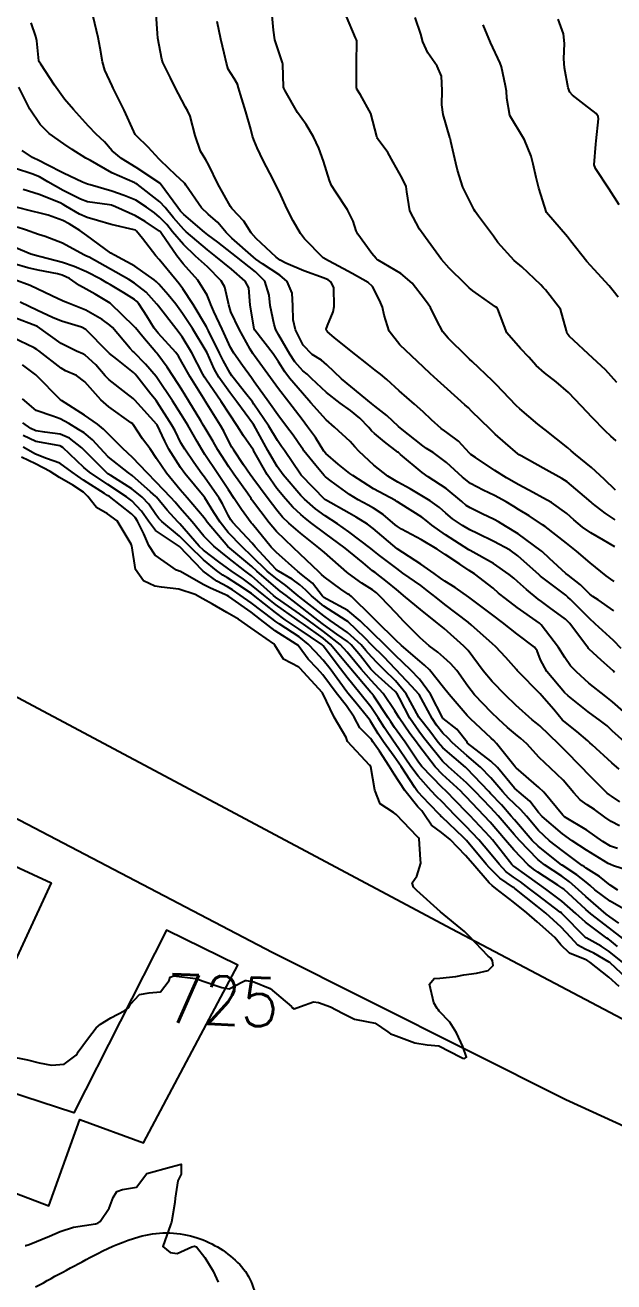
# Model space of a CAD drawing. Header units: metres. Extents: x 318500 to 325275, y 7408834 to 7428799.
# Drawn here: x 321725.6 to 321774.3, y 7415865.8 to 7415969.8 of the extents above; entities that cross this region are included whole.
import ezdxf
from ezdxf.enums import TextEntityAlignment as Align

# ---------------------------------------------------------------- set-up
doc = ezdxf.new("R2010")
doc.units = ezdxf.units.M
doc.header["$MEASUREMENT"] = 0
for name, color, linetype in [('Cotas', 45, 'Continuous'), ('Curvas de Nivel 1m', 11, 'Continuous'), ('Curvas de Nivel 5m', 15, 'Continuous'), ('Edificações', 30, 'Continuous'), ('Vias Primárias', 230, 'Continuous')]:
    doc.layers.add(name, color=color, linetype=linetype)
doc.styles.add('Style-STANDARD', font='STANDARD.shx')

msp = doc.modelspace()

# ---------------------------------------------------------------- linework, layer by layer
at = {"layer": 'Curvas de Nivel 1m', "flags": 128}
for points, elevation in [([(321774.35, 7415921.33), (321773.05, 7415922.24), (321772.62, 7415922.5), (321772.36, 7415922.72), (321771.59, 7415923.48), (321770.57, 7415924.28), (321770.38, 7415924.43), (321769.02, 7415925.67), (321768.41, 7415926.24), (321768.34, 7415926.3), (321766.43, 7415927.69), (321765.39, 7415928.35), (321764.79, 7415928.7), (321764.45, 7415928.89), (321763.46, 7415929.36), (321762.45, 7415929.86), (321762.14, 7415930.06), (321761.76, 7415930.39), (321760.48, 7415931.46), (321758.98, 7415932.43), (321758.49, 7415932.77), (321756.69, 7415934.28), (321756.52, 7415934.43), (321756.48, 7415934.46), (321755.36, 7415935.31), (321754.54, 7415936), (321754.29, 7415936.24), (321754.07, 7415936.5), (321753.32, 7415937.28), (321752.56, 7415937.91), (321751.71, 7415938.53), (321750.58, 7415939.4), (321749.34, 7415940.56), (321748.96, 7415940.92), (321748.61, 7415941.21), (321747.96, 7415941.93), (321747.54, 7415942.59), (321746.64, 7415944.14), (321746.38, 7415944.6), (321746.23, 7415945.03), (321745.91, 7415946.61), (321745.83, 7415947.47), (321745.46, 7415948.61), (321744.71, 7415949.39), (321743.12, 7415950.64), (321742.73, 7415950.95), (321741.57, 7415951.84), (321740.76, 7415952.46), (321740.48, 7415952.68), (321738.77, 7415954.14), (321738.5, 7415954.43), (321738.28, 7415954.71), (321736.81, 7415956.71), (321736.79, 7415956.73), (321734.83, 7415958.03), (321733.61, 7415958.77), (321732.85, 7415959.42), (321732.21, 7415960.15), (321731.53, 7415960.8), (321730.87, 7415961.46), (321729.64, 7415962.83), (321728.9, 7415963.7), (321728.07, 7415964.85), (321726.94, 7415966.6), (321726.83, 7415966.75), (321726.78, 7415966.86), (321726.61, 7415968.51), (321726.53, 7415968.87), (321726.13, 7415970.02)], 743), ([(321774.38, 7415923.75), (321774.1, 7415923.95), (321773.7, 7415924.23), (321772.4, 7415925.31), (321771.25, 7415926.27), (321770.42, 7415926.93), (321768.65, 7415928.3), (321768.44, 7415928.45), (321767.33, 7415929.2), (321766.45, 7415929.72), (321766.08, 7415929.96), (321765.44, 7415930.35), (321764.47, 7415930.88), (321763.53, 7415931.32), (321762.48, 7415931.86), (321761.83, 7415932.39), (321760.51, 7415933.61), (321759.39, 7415934.43), (321758.85, 7415934.77), (321758.53, 7415934.99), (321756.69, 7415936.46), (321756.54, 7415936.59), (321755.57, 7415937.49), (321754.57, 7415938.27), (321754.44, 7415938.37), (321754.3, 7415938.49), (321752.59, 7415939.89), (321751.8, 7415940.53), (321750.61, 7415941.68), (321750.15, 7415942.08), (321749.4, 7415942.56), (321748.63, 7415943.31), (321748.02, 7415944.58), (321747.82, 7415945.42), (321747.8, 7415946.58), (321747.73, 7415947.62), (321747.32, 7415948.59), (321746.71, 7415949.11), (321745.29, 7415950.05), (321744.73, 7415950.45), (321744.52, 7415950.62), (321742.75, 7415952.17), (321742.27, 7415952.66), (321741.57, 7415953.47), (321740.77, 7415954.18), (321740.22, 7415954.69), (321738.94, 7415956.57), (321738.86, 7415956.7), (321738.81, 7415956.76), (321738.12, 7415957.41), (321736.84, 7415958.61), (321736.72, 7415958.73), (321735.83, 7415959.72), (321734.86, 7415960.64), (321734.75, 7415960.76), (321734.62, 7415961.01), (321733.83, 7415962.77), (321732.92, 7415964.61), (321732.83, 7415964.78), (321732.24, 7415966.1), (321732.04, 7415966.79), (321731.85, 7415967.9), (321731.68, 7415968.8), (321731.28, 7415970.52)], 744), ([(321774.45, 7415928.86), (321773.62, 7415929.4), (321772.55, 7415930.25), (321772.46, 7415930.33), (321771.93, 7415930.8), (321770.49, 7415932), (321770.05, 7415932.28), (321768.5, 7415933.13), (321766.69, 7415934.15), (321766.52, 7415934.25), (321766.41, 7415934.33), (321765.38, 7415935.2), (321764.54, 7415935.95), (321764.1, 7415936.36), (321762.56, 7415937.86), (321762.31, 7415938.12), (321762.03, 7415938.39), (321760.59, 7415939.69), (321759.76, 7415940.42), (321759.15, 7415940.98), (321758.61, 7415941.51), (321757.6, 7415942.45), (321756.63, 7415943.34), (321755.76, 7415944.47), (321755.34, 7415945.81), (321755.2, 7415946.48), (321755.05, 7415946.85), (321754.69, 7415947.59), (321754.38, 7415948.17), (321754.03, 7415948.5), (321752.71, 7415949.26), (321751.2, 7415950.06), (321750.73, 7415950.3), (321750.31, 7415950.55), (321748.75, 7415952.13), (321748.42, 7415952.58), (321747.81, 7415953.62), (321747.32, 7415954.59), (321746.8, 7415955.74), (321746.37, 7415956.6), (321745.88, 7415957.55), (321745.34, 7415958.61), (321744.85, 7415959.66), (321744.56, 7415960.32), (321744.45, 7415960.63), (321744.3, 7415961.2), (321743.9, 7415962.63), (321743.47, 7415964.08), (321743.3, 7415964.64), (321743.2, 7415964.92), (321742.93, 7415965.39), (321742.44, 7415966.16), (321742.29, 7415966.66), (321742.12, 7415967.5), (321741.83, 7415968.67), (321741.54, 7415970.12)], 746), ([(321774.48, 7415931.33), (321773.55, 7415932.23), (321772.5, 7415933.19), (321771.18, 7415934.27), (321770.82, 7415934.57), (321770.53, 7415934.82), (321768.66, 7415936.3), (321768.54, 7415936.39), (321768.07, 7415936.79), (321766.57, 7415938.06), (321766.27, 7415938.33), (321764.6, 7415940.07), (321764.31, 7415940.36), (321762.62, 7415941.98), (321762.41, 7415942.17), (321762.19, 7415942.39), (321760.64, 7415943.89), (321760.2, 7415944.42), (321759.68, 7415945.41), (321759.19, 7415946.43), (321758.98, 7415946.73), (321758.69, 7415947.12), (321757.65, 7415948.45), (321756.71, 7415949.25), (321754.85, 7415950.37), (321754.73, 7415950.44), (321754.67, 7415950.49), (321754.31, 7415950.92), (321753.16, 7415952.51), (321753.03, 7415952.78), (321752.77, 7415953.58), (321752.3, 7415954.52), (321751.34, 7415955.99), (321750.99, 7415956.54), (321750.82, 7415956.95), (321750.32, 7415958.55), (321749.93, 7415959.63), (321749.51, 7415960.56), (321748.88, 7415961.58), (321748.18, 7415962.58), (321747.14, 7415964.38), (321747.03, 7415964.6), (321747.02, 7415964.69), (321746.96, 7415966.6), (321746.94, 7415966.7), (321746.29, 7415968.61), (321746.18, 7415969.41), (321746.07, 7415970.61)], 747), ([(321774.53, 7415935.41), (321774.09, 7415935.78), (321773.62, 7415936.23), (321772.56, 7415937.33), (321771.68, 7415938.26), (321770.59, 7415939.4), (321769.58, 7415940.29), (321768.61, 7415941.03), (321767.93, 7415941.63), (321767.32, 7415942.32), (321766.63, 7415943.04), (321765.48, 7415944.35), (321764.75, 7415946.29), (321764.73, 7415946.36), (321764.71, 7415946.39), (321764.68, 7415946.41), (321764.55, 7415946.49), (321762.69, 7415947.83), (321762.38, 7415948.07), (321762.04, 7415948.39), (321760.72, 7415949.71), (321760.08, 7415950.42), (321758.76, 7415952.25), (321758.62, 7415952.44), (321758.28, 7415952.93), (321757.48, 7415954.45), (321757.23, 7415956.03), (321757.16, 7415956.46), (321756.82, 7415957.16), (321756.08, 7415958.47), (321755.65, 7415959.28), (321754.86, 7415960.34), (321754.8, 7415960.43), (321754.77, 7415960.49), (321754.74, 7415960.61), (321754.24, 7415962.5), (321753.39, 7415964.04), (321753.08, 7415964.52), (321753.05, 7415964.65), (321753.06, 7415966.52), (321753.06, 7415966.64), (321753.07, 7415968.52), (321753.05, 7415968.59), (321752.97, 7415968.76), (321752.24, 7415970.53)], 748), ([(321774.6, 7415940.22), (321773.66, 7415941.28), (321772.62, 7415942.25), (321770.65, 7415944.07), (321770.49, 7415944.28), (321770.43, 7415944.51), (321769.93, 7415946.29), (321768.7, 7415947.91), (321768.5, 7415948.1), (321768.3, 7415948.31), (321766.72, 7415949.82), (321766.09, 7415950.34), (321764.75, 7415951.81), (321764.38, 7415952.36), (321763.16, 7415954), (321762.87, 7415954.38), (321762.78, 7415954.52), (321761.86, 7415956.39), (321761.42, 7415957.81), (321761.26, 7415958.4), (321761.18, 7415958.74), (321760.86, 7415960.19), (321760.82, 7415960.37), (321760.8, 7415960.41), (321760.77, 7415960.51), (321760.22, 7415962.42), (321760.11, 7415963.21), (321760.13, 7415964.42), (321760.09, 7415965.58), (321759.73, 7415966.43), (321758.96, 7415967.53), (321758.55, 7415968.44), (321758.37, 7415969.06), (321757.9, 7415970.45)], 749), ([(321774.79, 7415954.93), (321773.95, 7415956.23), (321772.84, 7415957.94), (321772.73, 7415958.25), (321772.86, 7415959.96), (321772.89, 7415960.25), (321773.07, 7415962.06), (321773.05, 7415962.25), (321772.89, 7415962.5), (321771.91, 7415963.26), (321770.92, 7415964.01), (321770.71, 7415964.28), (321770.58, 7415964.63), (321770.26, 7415966.29), (321770.2, 7415967.04), (321770.27, 7415968.29), (321770.17, 7415969.1), (321769.74, 7415970.3)], 751), ([(321774.95, 7415918.21), (321774.31, 7415918.88), (321772.81, 7415920.24), (321772.34, 7415920.68), (321770.75, 7415922.27), (321770.55, 7415922.47), (321770.36, 7415922.63), (321769.04, 7415923.63), (321768.38, 7415924.12), (321768.28, 7415924.2), (321768.17, 7415924.3), (321766.4, 7415925.89), (321765.78, 7415926.34), (321764.42, 7415927.08), (321763.07, 7415927.73), (321762.43, 7415928.04), (321761.82, 7415928.39), (321760.99, 7415928.95), (321760.45, 7415929.4), (321759.91, 7415929.87), (321759.15, 7415930.43), (321758.47, 7415930.86), (321757.5, 7415931.42), (321756.48, 7415931.98), (321755.66, 7415932.47), (321754.5, 7415933.39), (321753.28, 7415934.51), (321752.91, 7415934.9), (321752.53, 7415935.34), (321751.23, 7415936.53), (321750.55, 7415937.15), (321749.28, 7415938.56), (321748.58, 7415939.36), (321747.52, 7415940.59), (321747.13, 7415941.12), (321746.61, 7415941.95), (321746.17, 7415942.6), (321744.65, 7415944.56), (321744.61, 7415944.62), (321744.59, 7415944.68), (321744.27, 7415946.63), (321744.14, 7415948.07), (321743.85, 7415948.63), (321742.71, 7415949.62), (321741.41, 7415950.67), (321740.74, 7415951.22), (321738.97, 7415952.7), (321738.76, 7415952.9), (321737.92, 7415953.86), (321737.22, 7415954.72), (321736.79, 7415955.18), (321734.91, 7415956.66), (321734.81, 7415956.72), (321734.72, 7415956.76), (321732.82, 7415957.58), (321731.04, 7415958.6), (321730.84, 7415958.72), (321730.66, 7415958.81), (321729.53, 7415959.51), (321728.85, 7415959.98), (321727.63, 7415960.85), (321726.87, 7415961.58), (321726.03, 7415962.87), (321725.13, 7415964.68)], 742), ([(321774.41, 7415916.22), (321774.28, 7415916.35), (321773.29, 7415917.23), (321772.3, 7415918.16), (321772.26, 7415918.21), (321772.22, 7415918.25), (321772.01, 7415918.55), (321770.7, 7415920.27), (321770.34, 7415920.64), (321769.03, 7415921.61), (321768.36, 7415922.1), (321768.08, 7415922.3), (321767.13, 7415923.08), (321766.37, 7415923.75), (321766.06, 7415924.02), (321765.68, 7415924.34), (321764.39, 7415925.25), (321762.47, 7415926.31), (321762.41, 7415926.35), (321762.36, 7415926.38), (321760.43, 7415927.62), (321759.3, 7415928.43), (321758.82, 7415928.81), (321758.45, 7415929.08), (321756.75, 7415930.16), (321756.46, 7415930.35), (321756.39, 7415930.39), (321756.27, 7415930.46), (321754.47, 7415931.44), (321752.76, 7415932.52), (321752.49, 7415932.71), (321751.55, 7415933.48), (321750.52, 7415934.36), (321750.36, 7415934.54), (321749.65, 7415935.67), (321749.01, 7415936.56), (321748.55, 7415937.16), (321747.45, 7415938.59), (321746.59, 7415939.72), (321745.93, 7415940.61), (321744.62, 7415942.43), (321744.54, 7415942.54), (321744.48, 7415942.62), (321744.26, 7415942.99), (321743.34, 7415944.64), (321742.67, 7415946.08), (321742.49, 7415946.65), (321742.16, 7415948.12), (321741.87, 7415948.66), (321740.72, 7415949.8), (321739.73, 7415950.69), (321738.74, 7415951.65), (321737.84, 7415952.71), (321737.35, 7415953.31), (321736.77, 7415953.92), (321736.33, 7415954.29), (321735.69, 7415954.75), (321734.79, 7415955.32), (321733.84, 7415955.72), (321732.8, 7415956.07), (321731.01, 7415956.61), (321730.81, 7415956.66), (321730.39, 7415956.82), (321728.82, 7415957.56), (321727.4, 7415958.29), (321726.84, 7415958.58), (321726.26, 7415958.87), (321725.39, 7415959.43)], 741), ([(321775.53, 7415910.21), (321774.21, 7415911.39), (321773.79, 7415911.8), (321773.24, 7415912.23), (321772.23, 7415912.97), (321770.56, 7415914.28), (321770.25, 7415914.57), (321768.8, 7415916.29), (321768.29, 7415917.28), (321768.01, 7415918.02), (321767.78, 7415918.31), (321766.32, 7415919.42), (321765.12, 7415920.35), (321764.34, 7415920.96), (321762.45, 7415922.38), (321762.36, 7415922.45), (321761.22, 7415923.25), (321760.37, 7415923.78), (321760, 7415924.04), (321759.49, 7415924.42), (321758.39, 7415925.2), (321756.41, 7415926.46), (321754.43, 7415928.14), (321753.96, 7415928.5), (321753.02, 7415929.09), (321752.45, 7415929.42), (321750.49, 7415930.51), (321750.46, 7415930.53), (321748.49, 7415932.55), (321748.48, 7415932.57), (321748.43, 7415932.63), (321747.09, 7415934.59), (321746.85, 7415934.92), (321746.53, 7415935.42), (321745.79, 7415936.61), (321744.57, 7415938.44), (321744.44, 7415938.62), (321743.87, 7415939.34), (321742.86, 7415940.65), (321742.75, 7415940.79), (321742.6, 7415941.01), (321742.02, 7415942.06), (321741.72, 7415942.66), (321740.82, 7415944.51), (321740.73, 7415944.68), (321740.65, 7415944.83), (321739.53, 7415946.69), (321738.69, 7415947.99), (321738.39, 7415948.4), (321738.14, 7415948.71), (321736.73, 7415950.41), (321736.45, 7415950.73), (321735.36, 7415952.14), (321734.86, 7415952.76), (321734.81, 7415952.81), (321734.76, 7415952.83), (321734.65, 7415952.87), (321732.77, 7415953.31), (321731.62, 7415953.65), (321730.77, 7415953.9), (321730.14, 7415954.18), (321729.02, 7415954.84), (321728.78, 7415954.97), (321728.53, 7415955.1), (321726.79, 7415955.8), (321725.47, 7415956.21)], 739), ([(321774.78, 7415908.21), (321774.18, 7415908.75), (321772.54, 7415910.24), (321772.37, 7415910.41), (321772.2, 7415910.56), (321771.29, 7415911.34), (321770.22, 7415912.18), (321770.11, 7415912.28), (321769.37, 7415913.15), (321768.39, 7415914.3), (321768.25, 7415914.45), (321766.39, 7415916.33), (321766.34, 7415916.39), (321766.28, 7415916.48), (321765.41, 7415917.46), (321764.55, 7415918.36), (321764.3, 7415918.59), (321762.53, 7415920.18), (321762.33, 7415920.36), (321762.3, 7415920.38), (321760.35, 7415921.85), (321759.64, 7415922.42), (321758.93, 7415922.99), (321758.37, 7415923.41), (321756.9, 7415924.45), (321756.39, 7415924.83), (321754.96, 7415925.92), (321754.41, 7415926.36), (321754.23, 7415926.49), (321752.43, 7415927.87), (321751.47, 7415928.53), (321750.45, 7415929.19), (321749.67, 7415929.77), (321748.76, 7415930.57), (321748.46, 7415930.87), (321746.98, 7415932.59), (321746.5, 7415933.27), (321745.73, 7415934.61), (321744.74, 7415936.42), (321744.62, 7415936.62), (321744.54, 7415936.74), (321743.15, 7415938.64), (321742.58, 7415939.4), (321741.67, 7415940.66), (321741.29, 7415941.35), (321740.7, 7415942.68), (321740.62, 7415942.83), (321739.49, 7415944.69), (321738.67, 7415945.94), (321738.11, 7415946.71), (321737.47, 7415947.5), (321736.7, 7415948.38), (321736.52, 7415948.56), (321736.31, 7415948.74), (321734.72, 7415949.85), (321733.03, 7415950.78), (321732.73, 7415950.95), (321732.21, 7415951.32), (321730.75, 7415952.41), (321730.17, 7415952.82), (321729.29, 7415953.36), (321728.77, 7415953.63), (321727.54, 7415954.09), (321726.77, 7415954.29), (321726.31, 7415954.4), (321724.78, 7415954.78)], 738), ([(321774.83, 7415905.51), (321774.14, 7415905.97), (321773.99, 7415906.08), (321773.8, 7415906.23), (321772.16, 7415907.86), (321771.78, 7415908.26), (321770.19, 7415909.89), (321769.8, 7415910.28), (321768.22, 7415911.8), (321767.94, 7415912.03), (321767.58, 7415912.31), (321766.24, 7415913.52), (321765.37, 7415914.34), (321764.27, 7415915.47), (321763.53, 7415916.37), (321762.3, 7415918.03), (321762.13, 7415918.21), (321761.94, 7415918.39), (321760.32, 7415919.85), (321759.63, 7415920.42), (321758.34, 7415921.44), (321757.11, 7415922.45), (321756.37, 7415923.08), (321755.61, 7415923.71), (321754.59, 7415924.49), (321754.38, 7415924.65), (321753.6, 7415925.3), (321752.41, 7415926.28), (321752.11, 7415926.52), (321750.43, 7415927.76), (321749.37, 7415928.56), (321748.84, 7415928.96), (321748.45, 7415929.29), (321747.79, 7415929.92), (321747.19, 7415930.59), (321746.47, 7415931.45), (321745.66, 7415932.61), (321744.54, 7415934.6), (321744.53, 7415934.62), (321744.52, 7415934.64), (321743.71, 7415935.81), (321743.17, 7415936.64), (321742.55, 7415937.61), (321741.85, 7415938.66), (321740.6, 7415940.5), (321740.49, 7415940.68), (321740.35, 7415940.93), (321739.44, 7415942.69), (321738.64, 7415944), (321738.11, 7415944.71), (321736.68, 7415946.54), (321736.53, 7415946.73), (321735.65, 7415947.7), (321734.7, 7415948.46), (321734.21, 7415948.76), (321732.71, 7415949.62), (321730.94, 7415950.6), (321730.73, 7415950.7), (321730.5, 7415950.81), (321728.74, 7415951.78), (321727.29, 7415952.31), (321726.75, 7415952.49), (321725.68, 7415952.88), (321724.98, 7415953.1)], 737), ([(321774.8, 7415903.52), (321774.12, 7415903.89), (321773.61, 7415904.23), (321772.75, 7415904.87), (321772.13, 7415905.27), (321771.56, 7415905.69), (321771.03, 7415906.27), (321770.16, 7415907.31), (321769.1, 7415908.29), (321768.18, 7415909.18), (321767.15, 7415910.32), (321766.64, 7415910.76), (321766.21, 7415911.11), (321765.55, 7415911.67), (321764.81, 7415912.35), (321764.23, 7415912.9), (321762.82, 7415914.37), (321762.26, 7415915.1), (321761.36, 7415916.39), (321760.84, 7415916.96), (321760.29, 7415917.47), (321759.78, 7415917.9), (321759.07, 7415918.43), (321758.31, 7415919.08), (321756.98, 7415920.45), (321756.34, 7415921.13), (321755.05, 7415922.48), (321754.7, 7415922.82), (321754.37, 7415923.06), (321753.5, 7415923.63), (321752.38, 7415924.43), (321752.26, 7415924.52), (321750.4, 7415926.15), (321749.93, 7415926.55), (321748.43, 7415927.77), (321747.46, 7415928.58), (321746.94, 7415929.09), (321746.45, 7415929.66), (321745.74, 7415930.61), (321744.49, 7415932.31), (321744.26, 7415932.62), (321743.71, 7415933.42), (321742.9, 7415934.64), (321742.75, 7415934.88), (321742.53, 7415935.29), (321742.07, 7415936.19), (321741.8, 7415936.66), (321740.57, 7415938.66), (321740.56, 7415938.68), (321740.54, 7415938.72), (321739.29, 7415940.69), (321738.61, 7415941.92), (321738.33, 7415942.41), (321738.1, 7415942.71), (321736.64, 7415944.32), (321736.32, 7415944.73), (321735.7, 7415945.71), (321735.05, 7415946.75), (321734.88, 7415946.95), (321734.68, 7415947.11), (321733.81, 7415947.65), (321732.7, 7415948.31), (321732.4, 7415948.49), (321731.9, 7415948.79), (321730.71, 7415949.4), (321729.71, 7415949.83), (321728.72, 7415950.18), (321726.94, 7415950.64), (321726.73, 7415950.69), (321726.11, 7415950.87), (321724.74, 7415951.44)], 736), ([(321776.05, 7415899.65), (321774.33, 7415900.22), (321774.06, 7415900.32), (321773.88, 7415900.4), (321772.08, 7415901.51), (321770.9, 7415902.27), (321770.1, 7415902.85), (321768.41, 7415904.3), (321768.12, 7415904.64), (321767.39, 7415905.57), (321766.5, 7415906.32), (321766.14, 7415906.64), (321764.71, 7415908.35), (321764.18, 7415908.89), (321762.25, 7415910.38), (321762.2, 7415910.44), (321761.35, 7415911.53), (321760.22, 7415912.4), (321760.2, 7415912.43), (321759.19, 7415914.43), (321758.27, 7415915.66), (321757.51, 7415916.45), (321756.29, 7415917.62), (321755.87, 7415918.04), (321755.43, 7415918.47), (321754.32, 7415919.57), (321753.37, 7415920.5), (321752.34, 7415921.35), (321750.61, 7415922.28), (321750.36, 7415922.42), (321750.24, 7415922.54), (321749.42, 7415923.61), (321748.38, 7415924.44), (321748.3, 7415924.49), (321748.19, 7415924.57), (321746.4, 7415926.17), (321746, 7415926.6), (321744.44, 7415928.5), (321744.34, 7415928.62), (321743.54, 7415929.72), (321742.94, 7415930.64), (321742.47, 7415931.35), (321741.59, 7415932.66), (321740.51, 7415934.28), (321740.25, 7415934.68), (321739.87, 7415935.35), (321739.09, 7415936.69), (321738.55, 7415937.58), (321737.83, 7415938.71), (321736.6, 7415940.56), (321736.47, 7415940.73), (321735.61, 7415941.74), (321734.62, 7415942.73), (321734.59, 7415942.76), (321734.33, 7415943.05), (321732.86, 7415944.78), (321732.65, 7415944.97), (321732.01, 7415945.44), (321730.67, 7415946.23), (321729.15, 7415946.83), (321728.8, 7415946.96), (321728.68, 7415947.02), (321728.36, 7415947.16), (321726.69, 7415947.96), (321726.07, 7415948.25), (321724.7, 7415948.77)], 734), ([(321774.68, 7415898.21), (321774.04, 7415898.61), (321773.16, 7415899.34), (321772.06, 7415900.03), (321771.92, 7415900.12), (321771.73, 7415900.25), (321770.08, 7415901.47), (321769.02, 7415902.29), (321768.1, 7415903.14), (321767.11, 7415904.32), (321766.66, 7415904.85), (321766.13, 7415905.35), (321765.63, 7415905.83), (321765.17, 7415906.34), (321764.16, 7415907.49), (321763.3, 7415908.37), (321762.18, 7415909.34), (321761, 7415910.4), (321760.6, 7415910.8), (321760.21, 7415911.2), (321759.67, 7415911.87), (321759.31, 7415912.42), (321758.25, 7415914.4), (321758.22, 7415914.44), (321757.64, 7415915.07), (321756.32, 7415916.46), (321756.28, 7415916.51), (321755.32, 7415917.51), (321754.33, 7415918.49), (321754.3, 7415918.52), (321753.76, 7415919.05), (321752.33, 7415920.43), (321752.21, 7415920.52), (321750.35, 7415921.71), (321749.33, 7415922.56), (321748.85, 7415923.05), (321748.37, 7415923.48), (321747.73, 7415923.94), (321746.61, 7415924.6), (321746.38, 7415924.77), (321744.68, 7415926.62), (321744.41, 7415926.92), (321742.82, 7415928.64), (321742.66, 7415928.86), (321742.45, 7415929.24), (321741.98, 7415930.18), (321741.7, 7415930.66), (321740.49, 7415932.38), (321740.26, 7415932.68), (321739.59, 7415933.6), (321738.84, 7415934.7), (321738.53, 7415935.24), (321738.05, 7415936.22), (321737.78, 7415936.71), (321736.57, 7415938.59), (321736.47, 7415938.73), (321736.05, 7415939.26), (321734.89, 7415940.76), (321734.75, 7415940.91), (321734.6, 7415941.05), (321733.24, 7415942.15), (321732.62, 7415942.64), (321732.54, 7415942.71), (321732.48, 7415942.78), (321730.65, 7415944.61), (321730.3, 7415944.82), (321728.66, 7415945.31), (321727.91, 7415945.6), (321726.67, 7415946.18), (321725.22, 7415946.88)], 733), ([(321775.93, 7415896.2), (321774.03, 7415897.28), (321772.78, 7415898.24), (321772.38, 7415898.58), (321772.05, 7415898.86), (321771.27, 7415899.48), (321770.06, 7415900.26), (321770.03, 7415900.28), (321768.08, 7415901.84), (321767.6, 7415902.31), (321766.12, 7415904.03), (321765.86, 7415904.33), (321765.04, 7415905.26), (321764.14, 7415906.21), (321763.99, 7415906.36), (321762.17, 7415908.28), (321762.06, 7415908.38), (321760.19, 7415909.98), (321759.81, 7415910.42), (321759.13, 7415911.35), (321758.27, 7415912.44), (321758.22, 7415912.52), (321757.16, 7415914.45), (321756.27, 7415915.54), (321755.31, 7415916.47), (321754.79, 7415916.99), (321754.29, 7415917.52), (321753.84, 7415918.05), (321753.45, 7415918.5), (321752.32, 7415919.53), (321750.87, 7415920.53), (321750.34, 7415920.9), (321748.86, 7415922.06), (321748.36, 7415922.46), (321748.23, 7415922.57), (321747.21, 7415923.43), (321746.37, 7415924.02), (321745.67, 7415924.61), (321744.4, 7415925.86), (321743.59, 7415926.63), (321742.43, 7415927.81), (321741.77, 7415928.66), (321741.26, 7415929.48), (321740.52, 7415930.68), (321740.46, 7415930.76), (321738.85, 7415932.7), (321738.5, 7415933.18), (321737.54, 7415934.71), (321737.19, 7415935.38), (321736.56, 7415936.73), (321736.54, 7415936.76), (321734.72, 7415938.76), (321734.57, 7415938.91), (321733.98, 7415939.37), (321732.59, 7415940.44), (321732.26, 7415940.79), (321731.49, 7415941.68), (321730.62, 7415942.5), (321730.42, 7415942.61), (321729.88, 7415942.82), (321728.63, 7415943.46), (321726.65, 7415944.86), (321724.66, 7415945.63)], 732), ([(321774.75, 7415895.46), (321774.01, 7415895.98), (321773.7, 7415896.22), (321772.03, 7415897.68), (321771.4, 7415898.26), (321770.68, 7415898.9), (321770.05, 7415899.35), (321768.6, 7415900.29), (321768.07, 7415900.73), (321766.53, 7415902.32), (321766.1, 7415902.8), (321764.77, 7415904.35), (321764.46, 7415904.69), (321764.13, 7415905.05), (321762.86, 7415906.37), (321762.15, 7415907.08), (321760.66, 7415908.4), (321760.18, 7415908.88), (321758.92, 7415910.43), (321758.61, 7415910.84), (321758.21, 7415911.37), (321757.48, 7415912.45), (321756.61, 7415914.09), (321756.41, 7415914.46), (321756.25, 7415914.64), (321754.61, 7415916.15), (321754.28, 7415916.46), (321754.25, 7415916.49), (321753.38, 7415917.59), (321752.6, 7415918.52), (321752.3, 7415918.79), (321751.44, 7415919.4), (321750.32, 7415920.2), (321749.86, 7415920.55), (321748.35, 7415921.74), (321747.23, 7415922.59), (321746.73, 7415922.96), (321746.37, 7415923.25), (321744.82, 7415924.62), (321744.39, 7415925.01), (321742.42, 7415926.65), (321740.7, 7415928.68), (321740.59, 7415928.82), (321740.44, 7415929.04), (321739.05, 7415930.69), (321738.47, 7415931.35), (321737.34, 7415932.72), (321736.51, 7415933.95), (321735.98, 7415934.74), (321735.36, 7415935.58), (321734.57, 7415936.76), (321734.54, 7415936.8), (321734.4, 7415936.9), (321732.56, 7415938.22), (321731.91, 7415938.79), (321730.59, 7415940.29), (321729.89, 7415940.82), (321728.98, 7415941.21), (321728.61, 7415941.42), (321726.76, 7415942.86), (321726.62, 7415942.96), (321726.39, 7415943.1), (321724.64, 7415943.94)], 731), ([(321774.65, 7415893.54), (321773.98, 7415894.08), (321773.9, 7415894.14), (321773.76, 7415894.22), (321772, 7415895.55), (321771.2, 7415896.26), (321770.03, 7415897.3), (321768.71, 7415898.29), (321768.04, 7415898.77), (321767.15, 7415899.41), (321766.06, 7415900.18), (321765.98, 7415900.25), (321765.9, 7415900.33), (321765.22, 7415901.2), (321764.31, 7415902.36), (321764.09, 7415902.61), (321762.42, 7415904.38), (321762.12, 7415904.69), (321761.29, 7415905.55), (321760.44, 7415906.41), (321760.14, 7415906.7), (321758.47, 7415908.44), (321758.18, 7415908.8), (321757.07, 7415910.45), (321756.21, 7415911.67), (321755.89, 7415912.14), (321755.68, 7415912.47), (321754.48, 7415914.25), (321754.31, 7415914.49), (321754.25, 7415914.57), (321752.58, 7415916.52), (321752.45, 7415916.68), (321752.28, 7415916.89), (321750.9, 7415918.53), (321750.31, 7415919.05), (321748.68, 7415920.21), (321748.33, 7415920.45), (321748.15, 7415920.57), (321746.35, 7415921.84), (321745.38, 7415922.61), (321744.37, 7415923.46), (321743.7, 7415923.96), (321742.69, 7415924.65), (321742.38, 7415924.87), (321741.67, 7415925.38), (321740.41, 7415926.35), (321740.05, 7415926.68), (321738.44, 7415928.53), (321738.28, 7415928.7), (321737.39, 7415929.66), (321736.51, 7415930.73), (321736.46, 7415930.79), (321736.01, 7415931.19), (321734.49, 7415932.52), (321734.19, 7415932.76), (321732.51, 7415934.08), (321731.84, 7415934.79), (321731.22, 7415935.49), (321730.53, 7415936.05), (321730.06, 7415936.34), (321729.25, 7415936.83), (321728.55, 7415937.22), (321727.94, 7415937.45), (321726.56, 7415937.92), (321725.43, 7415938.88)], 729), ([(321775.1, 7415892.21), (321773.97, 7415893.12), (321773.3, 7415893.55), (321772.06, 7415894.25), (321771.98, 7415894.31), (321770.04, 7415896.28), (321770.01, 7415896.31), (321769.9, 7415896.39), (321768.03, 7415897.81), (321767.38, 7415898.31), (321766.62, 7415898.89), (321766.05, 7415899.28), (321765.45, 7415899.73), (321764.85, 7415900.35), (321764.07, 7415901.32), (321763.18, 7415902.37), (321762.11, 7415903.51), (321761.23, 7415904.39), (321760.67, 7415904.95), (321760.13, 7415905.51), (321759.68, 7415905.96), (321759.24, 7415906.42), (321758.16, 7415907.63), (321757.55, 7415908.45), (321756.2, 7415910.42), (321756.18, 7415910.46), (321755.38, 7415911.65), (321754.86, 7415912.48), (321754.23, 7415913.38), (321753.33, 7415914.5), (321752.27, 7415915.82), (321751.73, 7415916.53), (321750.3, 7415918.42), (321750.25, 7415918.49), (321750.18, 7415918.54), (321748.32, 7415919.81), (321747.16, 7415920.59), (321746.34, 7415921.19), (321744.53, 7415922.62), (321744.36, 7415922.75), (321743.25, 7415923.51), (321742.37, 7415924.05), (321742, 7415924.28), (321741.46, 7415924.66), (321740.39, 7415925.55), (321739.24, 7415926.69), (321738.42, 7415927.51), (321736.96, 7415928.72), (321736.69, 7415928.98), (321736.45, 7415929.31), (321735.87, 7415930.15), (321735.32, 7415930.75), (321734.47, 7415931.43), (321732.73, 7415932.53), (321732.49, 7415932.68), (321732.36, 7415932.78), (321730.52, 7415934.64), (321730.34, 7415934.81), (321729.31, 7415935.61), (321728.53, 7415935.95), (321727.27, 7415936.11), (321726.53, 7415936.24), (321726.1, 7415936.43), (321725.45, 7415936.88)], 728), ([(321775.93, 7415890.42), (321774, 7415892.22), (321773.96, 7415892.25), (321772.7, 7415892.97), (321771.97, 7415893.32), (321771.37, 7415893.65), (321770.78, 7415894.27), (321769.99, 7415895.14), (321768.71, 7415896.29), (321768.02, 7415896.85), (321766.15, 7415898.33), (321766.09, 7415898.38), (321766.04, 7415898.41), (321764.91, 7415899.2), (321764.06, 7415900.04), (321763.79, 7415900.36), (321762.16, 7415902.31), (321762.1, 7415902.38), (321761.92, 7415902.55), (321760.12, 7415904.26), (321760.04, 7415904.33), (321759.97, 7415904.41), (321759.07, 7415905.36), (321758.14, 7415906.33), (321758.05, 7415906.44), (321757.88, 7415906.7), (321756.74, 7415908.45), (321756.18, 7415909.26), (321755.3, 7415910.47), (321754.86, 7415911.13), (321754.22, 7415912.18), (321754.09, 7415912.37), (321754, 7415912.49), (321752.93, 7415913.82), (321752.34, 7415914.52), (321752.25, 7415914.63), (321750.88, 7415916.53), (321750.29, 7415917.24), (321749.67, 7415917.92), (321749.06, 7415918.56), (321748.31, 7415919.17), (321746.66, 7415920.26), (321746.33, 7415920.48), (321746.16, 7415920.6), (321744.35, 7415921.98), (321743.44, 7415922.63), (321742.79, 7415923.07), (321742.37, 7415923.31), (321741.49, 7415923.78), (321740.38, 7415924.6), (321740.29, 7415924.68), (321738.41, 7415926.64), (321738.34, 7415926.7), (321736.43, 7415927.97), (321735.85, 7415928.74), (321735.28, 7415929.58), (321734.46, 7415930.44), (321734.04, 7415930.76), (321732.47, 7415931.78), (321730.97, 7415932.8), (321730.5, 7415933.19), (321728.75, 7415934.84), (321728.62, 7415934.94), (321728.52, 7415934.99), (321728.36, 7415935.01), (321726.52, 7415935.34), (321725.48, 7415935.83)], 727), ([(321774.78, 7415890.21), (321773.94, 7415891), (321772.35, 7415892.24), (321772.11, 7415892.39), (321771.96, 7415892.46), (321770.69, 7415892.99), (321769.97, 7415893.67), (321769.45, 7415894.29), (321768, 7415895.57), (321767.15, 7415896.31), (321766.02, 7415897.22), (321764.57, 7415898.35), (321764.27, 7415898.59), (321764.04, 7415898.81), (321762.68, 7415900.37), (321762.07, 7415901.06), (321760.81, 7415902.4), (321760.1, 7415902.97), (321759.27, 7415903.58), (321758.69, 7415904.43), (321758.45, 7415904.76), (321758.13, 7415905.11), (321757.05, 7415906.45), (321756.16, 7415907.81), (321755.76, 7415908.47), (321754.95, 7415909.72), (321754.41, 7415910.49), (321754.32, 7415910.61), (321754.2, 7415910.76), (321753.34, 7415911.63), (321752.85, 7415912.51), (321752.23, 7415913.45), (321751.37, 7415914.53), (321750.27, 7415916.04), (321749.81, 7415916.55), (321749.06, 7415917.33), (321748.3, 7415918.35), (321748.21, 7415918.48), (321748.06, 7415918.57), (321746.32, 7415919.67), (321745.1, 7415920.61), (321744.34, 7415921.21), (321742.49, 7415922.51), (321742.36, 7415922.6), (321742.23, 7415922.65), (321740.91, 7415923.22), (321740.37, 7415923.51), (321738.5, 7415924.57), (321738.38, 7415924.62), (321738.32, 7415924.64), (321738.15, 7415924.7), (321736.4, 7415925.94), (321735.88, 7415926.74), (321735.47, 7415927.7), (321734.95, 7415928.75), (321734.75, 7415929.06), (321734.45, 7415929.36), (321732.61, 7415930.78), (321732.46, 7415930.88), (321732.21, 7415931.04), (321730.48, 7415932.14), (321729.54, 7415932.82), (321728.5, 7415933.54), (321727.41, 7415933.94), (321726.51, 7415934.31), (321725.48, 7415934.88)], 726), ([(321725.64, 7415868.78), (321725.71, 7415868.79), (321725.96, 7415868.86), (321727.65, 7415869.56), (321728.53, 7415869.94), (321729.65, 7415870.29), (321731.46, 7415870.58), (321731.66, 7415870.64), (321731.84, 7415870.78), (321732.58, 7415871.87), (321732.91, 7415872.76), (321733.22, 7415873.24), (321733.7, 7415873.41), (321734.85, 7415873.6), (321735.72, 7415874.73), (321737.73, 7415875.3), (321738.54, 7415875.5), (321738.55, 7415874.69), (321738.28, 7415874.13), (321738.04, 7415872.69), (321738.03, 7415872.35), (321737.74, 7415870.7), (321737.66, 7415870.5), (321737.02, 7415868.71), (321737.63, 7415868.2), (321738.21, 7415868.12), (321739.44, 7415868.67), (321739.64, 7415868.73), (321739.83, 7415868.67), (321740.5, 7415867.79), (321741.2, 7415866.65), (321741.6, 7415865.74)], 726)]:
    msp.add_lwpolyline(points, dxfattribs=dict(at, elevation=elevation))
at = {"layer": 'Curvas de Nivel 5m', "flags": 128}
for points, elevation in [([(321774.42, 7415926.62), (321773.48, 7415927.18), (321772.43, 7415927.79), (321771.75, 7415928.26), (321771.04, 7415928.86), (321770.45, 7415929.38), (321769.18, 7415930.29), (321768.47, 7415930.69), (321767.67, 7415931.12), (321766.48, 7415931.76), (321765.46, 7415932.35), (321764.5, 7415932.94), (321762.89, 7415934.01), (321762.52, 7415934.26), (321762.4, 7415934.38), (321761.49, 7415935.36), (321760.54, 7415936.1), (321760.34, 7415936.22), (321760.05, 7415936.42), (321759.26, 7415937.13), (321758.56, 7415937.81), (321757.86, 7415938.45), (321756.59, 7415939.55), (321755.56, 7415940.48), (321755.04, 7415940.92), (321754.61, 7415941.26), (321753.91, 7415941.8), (321753.01, 7415942.51), (321752.62, 7415942.82), (321751.21, 7415943.96), (321750.65, 7415944.43), (321750.56, 7415944.54), (321750.55, 7415944.65), (321750.66, 7415944.94), (321751.12, 7415946.09), (321751.21, 7415946.53), (321751.17, 7415948.06), (321750.95, 7415948.54), (321750.7, 7415948.74), (321750.37, 7415948.87), (321748.71, 7415949.48), (321747.21, 7415950.11), (321746.73, 7415950.36), (321746.4, 7415950.6), (321744.75, 7415952.15), (321744.35, 7415952.63), (321743.73, 7415953.6), (321742.78, 7415954.6), (321742.76, 7415954.63), (321742.74, 7415954.65), (321742.64, 7415954.8), (321741.57, 7415956.67), (321740.83, 7415958.22), (321740.58, 7415958.68), (321740.16, 7415959.38), (321739.7, 7415960.69), (321739.3, 7415962.28), (321739.09, 7415962.7), (321738.9, 7415963.04), (321738.03, 7415964.71), (321737.66, 7415965.45), (321737.03, 7415966.73), (321736.94, 7415967), (321736.63, 7415968.74), (321736.59, 7415969.12), (321736.49, 7415970.74)], 745), ([(321774.69, 7415947.29), (321774.28, 7415947.81), (321773.96, 7415948.23), (321772.72, 7415949.6), (321772.11, 7415950.26), (321770.76, 7415951.95), (321770.5, 7415952.28), (321768.78, 7415954.3), (321768.14, 7415956.31), (321767.92, 7415957.21), (321767.68, 7415958.32), (321767.5, 7415958.97), (321766.95, 7415960.33), (321766.86, 7415960.47), (321765.75, 7415962.35), (321765.48, 7415963.78), (321765.46, 7415964.35), (321765.37, 7415964.8), (321765.05, 7415966.36), (321764.94, 7415966.68), (321764.15, 7415968.37), (321763.53, 7415969.83)], 750), ([(321776.06, 7415912.2), (321774.24, 7415913.78), (321773.68, 7415914.23), (321772.27, 7415915.35), (321771.25, 7415916.27), (321770.77, 7415916.76), (321770.29, 7415917.45), (321769.76, 7415918.29), (321768.33, 7415920.17), (321768.19, 7415920.3), (321766.35, 7415921.59), (321765.37, 7415922.34), (321764.81, 7415922.8), (321764.37, 7415923.19), (321762.81, 7415924.38), (321762.38, 7415924.67), (321761.59, 7415925.2), (321760.4, 7415925.99), (321759.73, 7415926.42), (321758.42, 7415927.21), (321756.79, 7415928.1), (321756.44, 7415928.31), (321756.25, 7415928.46), (321755.26, 7415929.29), (321754.45, 7415929.83), (321754.02, 7415930.07), (321753.2, 7415930.51), (321752.47, 7415930.96), (321750.96, 7415932.06), (321750.49, 7415932.42), (321750.37, 7415932.54), (321749.69, 7415933.36), (321748.71, 7415934.57), (321748.63, 7415934.68), (321748.52, 7415934.83), (321747.81, 7415935.86), (321747.27, 7415936.59), (321746.55, 7415937.56), (321745.81, 7415938.61), (321744.6, 7415940.3), (321744.36, 7415940.62), (321743.63, 7415941.65), (321742.9, 7415942.65), (321742.63, 7415943.13), (321741.93, 7415944.66), (321741.24, 7415946.1), (321741, 7415946.68), (321740.92, 7415946.91), (321740.69, 7415947.47), (321739.92, 7415948.69), (321738.72, 7415950.05), (321738.18, 7415950.71), (321736.92, 7415952.57), (321736.8, 7415952.73), (321736.78, 7415952.75), (321736.76, 7415952.77), (321735.58, 7415953.56), (321734.77, 7415954.03), (321733.13, 7415954.78), (321732.78, 7415954.9), (321732.62, 7415954.95), (321730.79, 7415955.2), (321730.21, 7415955.4), (321728.8, 7415956.12), (321727.52, 7415956.85), (321726.82, 7415957.25), (321726.19, 7415957.5), (321724.83, 7415957.94)], 740), ([(321774.65, 7415901.64), (321774.08, 7415901.85), (321773.44, 7415902.23), (321772.1, 7415903.18), (321770.27, 7415904.28), (321770.18, 7415904.34), (321770.12, 7415904.4), (321768.55, 7415906.3), (321768.15, 7415906.7), (321766.26, 7415908.33), (321766.17, 7415908.42), (321764.64, 7415910.35), (321764.42, 7415910.58), (321764.2, 7415910.78), (321762.49, 7415912.38), (321762.22, 7415912.66), (321760.73, 7415914.4), (321760.26, 7415914.98), (321759.1, 7415916.43), (321758.69, 7415916.84), (321758.29, 7415917.16), (321756.78, 7415918.46), (321756.31, 7415918.9), (321754.7, 7415920.48), (321754.34, 7415920.84), (321752.65, 7415922.52), (321752.48, 7415922.64), (321752.36, 7415922.72), (321751.77, 7415923.12), (321750.38, 7415924.13), (321750.17, 7415924.33), (321749.95, 7415924.55), (321748.4, 7415926.03), (321747.81, 7415926.58), (321746.43, 7415927.89), (321745.82, 7415928.61), (321744.46, 7415930.44), (321744.38, 7415930.55), (321744.33, 7415930.62), (321744.03, 7415931.07), (321742.92, 7415932.64), (321742.5, 7415933.25), (321741.59, 7415934.66), (321741.19, 7415935.34), (321740.54, 7415936.45), (321740.4, 7415936.68), (321740.18, 7415937.05), (321739.19, 7415938.69), (321738.58, 7415939.67), (321737.92, 7415940.71), (321737.4, 7415941.51), (321736.62, 7415942.55), (321736.54, 7415942.65), (321736.46, 7415942.73), (321735.38, 7415944), (321734.76, 7415944.76), (321734.65, 7415944.88), (321732.7, 7415946.78), (321732.68, 7415946.8), (321731.43, 7415947.54), (321730.69, 7415947.95), (321730.14, 7415948.26), (321729.31, 7415948.83), (321728.7, 7415949.13), (321728.31, 7415949.24), (321726.71, 7415949.53), (321725.87, 7415949.72), (321724.72, 7415950.06)], 735), ([(321775.09, 7415894.21), (321773.99, 7415895.05), (321772.45, 7415896.24), (321772.02, 7415896.61), (321770.2, 7415898.28), (321770.11, 7415898.35), (321770.04, 7415898.4), (321769.72, 7415898.61), (321768.05, 7415899.7), (321767.7, 7415899.95), (321767.25, 7415900.31), (321766.08, 7415901.53), (321765.39, 7415902.34), (321764.11, 7415903.84), (321763.62, 7415904.36), (321762.14, 7415905.93), (321761.92, 7415906.16), (321761.68, 7415906.39), (321760.16, 7415907.77), (321759.55, 7415908.42), (321758.2, 7415910.18), (321758.01, 7415910.44), (321757.48, 7415911.17), (321756.59, 7415912.46), (321756.23, 7415913.04), (321755.25, 7415914.47), (321754.27, 7415915.56), (321753.43, 7415916.5), (321752.91, 7415917.13), (321752.29, 7415917.91), (321751.7, 7415918.53), (321750.32, 7415919.62), (321749.05, 7415920.56), (321748.34, 7415921.08), (321746.79, 7415922.16), (321746.36, 7415922.46), (321746.18, 7415922.6), (321744.38, 7415924.22), (321744.15, 7415924.4), (321743.83, 7415924.63), (321742.4, 7415925.73), (321741.25, 7415926.67), (321740.42, 7415927.52), (321739.46, 7415928.69), (321738.45, 7415929.86), (321738.06, 7415930.31), (321737.7, 7415930.71), (321736.48, 7415931.98), (321735.74, 7415932.74), (321734.51, 7415934.03), (321733.72, 7415934.77), (321732.53, 7415935.96), (321732.13, 7415936.38), (321731.63, 7415936.79), (321730.55, 7415937.53), (321728.65, 7415938.75), (321728.57, 7415938.8), (321728.51, 7415938.84), (321726.6, 7415940.79), (321726.52, 7415940.86), (321725.41, 7415941.68)], 730), ([(321724.28, 7415884.45), (321725.84, 7415884.14), (321726.79, 7415883.89), (321727.83, 7415883.71), (321728.86, 7415883.8), (321729.85, 7415884.53), (321729.96, 7415884.7), (321730.04, 7415884.81), (321730.81, 7415885.86), (321731.53, 7415886.79), (321731.88, 7415887.1), (321732.74, 7415887.62), (321733.89, 7415888.24), (321734.19, 7415888.45), (321734.36, 7415888.75), (321735.09, 7415889.57), (321735.91, 7415889.71), (321736.85, 7415889.78), (321737.55, 7415890.71), (321737.65, 7415890.99), (321737.94, 7415891.11), (321739.73, 7415890.88), (321739.93, 7415890.82), (321740.37, 7415890.67), (321741.92, 7415890.15), (321742.53, 7415890.03), (321743.63, 7415890.62), (321743.84, 7415890.71), (321743.93, 7415890.71), (321744.57, 7415890.61), (321745.92, 7415890.07), (321747.67, 7415888.57), (321747.77, 7415888.45), (321747.9, 7415888.38), (321748.42, 7415888.56), (321749.51, 7415888.94), (321749.91, 7415888.9), (321750.9, 7415888.53), (321751.89, 7415888.01), (321752.9, 7415887.52), (321753.89, 7415887.32), (321754.59, 7415887.19), (321755.66, 7415886.46), (321755.88, 7415886.31), (321756.12, 7415886.21), (321757.87, 7415885.56), (321758.9, 7415885.39), (321759.86, 7415885.3), (321761.68, 7415884.38), (321761.85, 7415884.28), (321761.98, 7415884.25), (321762.16, 7415884.38), (321761.86, 7415885.25), (321761.34, 7415886.39), (321760.77, 7415887.28), (321759.9, 7415888.17), (321759.8, 7415888.31), (321759.73, 7415888.41), (321759.46, 7415888.87), (321759.09, 7415890.42), (321759.47, 7415890.88), (321759.94, 7415890.92), (321761.28, 7415891.05), (321761.94, 7415891.18), (321762.99, 7415891.32), (321763.95, 7415891.55), (321764.36, 7415891.95), (321764.32, 7415892.35), (321764.17, 7415892.56), (321763.96, 7415892.74), (321762.37, 7415894.38), (321761.99, 7415894.77), (321760.01, 7415896.41), (321758.04, 7415898.16), (321757.77, 7415898.44), (321757.67, 7415898.82), (321758.05, 7415899.37), (321758.39, 7415900.44), (321758.36, 7415900.73), (321758.25, 7415902.44), (321758.18, 7415902.53), (321758.09, 7415902.61), (321756.35, 7415904.46), (321756.12, 7415904.64), (321755.02, 7415905.36), (321754.57, 7415906.48), (321754.25, 7415908.4), (321754.2, 7415908.49), (321754.17, 7415908.53), (321752.32, 7415910.52), (321752.28, 7415910.6), (321752.2, 7415910.83), (321751.21, 7415912.53), (321750.25, 7415914.54), (321748.37, 7415916.57), (321748.33, 7415916.62), (321748.28, 7415916.66), (321747.02, 7415917.33), (321746.3, 7415918.48), (321746.22, 7415918.6), (321744.32, 7415919.93), (321743.3, 7415920.64), (321742.34, 7415921.2), (321741.13, 7415921.88), (321740.35, 7415922.33), (321739.72, 7415922.69), (321738.36, 7415923.13), (321736.93, 7415923.29), (321736.37, 7415923.37), (321735.43, 7415923.81), (321734.77, 7415924.75), (321734.46, 7415926.71), (321734.44, 7415926.76), (321734.41, 7415926.84), (321733.26, 7415928.77), (321732.45, 7415929.36), (321731.54, 7415929.89), (321730.84, 7415930.8), (321730.47, 7415931.16), (321729.58, 7415931.72), (321728.48, 7415932.36), (321727.7, 7415932.85), (321726.5, 7415933.51), (321725.35, 7415934.04)], 725)]:
    msp.add_lwpolyline(points, dxfattribs=dict(at, elevation=elevation))
at = {"layer": 'Edificações'}
msp.add_lwpolyline([(321706.08, 7415908.86), (321727.78, 7415898.81), (321721.55, 7415885.36), (321699.85, 7415895.41)], close=True, dxfattribs=at)
msp.add_lwpolyline([(321722.57, 7415873.97), (321727.6, 7415872.07), (321730.16, 7415879.22), (321735.42, 7415877.29), (321743.23, 7415891.98), (321737.33, 7415894.88), (321729.66, 7415879.77), (321716.04, 7415884.22)], dxfattribs=at)
at = {"layer": 'Vias Primárias'}
for points in [[(321661.07, 7415977.35, 0.007666), (321655.13, 7415962.83, 0.137147), (321654.57, 7415957.22, 0.126106), (321655.17, 7415955.89, 0.03009), (321658.53, 7415952.16, 0.060139), (321665.36, 7415946.91, -0.003443), (321672.67, 7415942.5), (321691.73, 7415932.41), (321715.03, 7415919.47), (321760.95, 7415895.01), (321784.05, 7415882.81), (321808.25, 7415871.41), (321825.13, 7415864.34)], [(321809.84, 7415863.21), (321788.05, 7415872.74), (321770.37, 7415880.83), (321746.07, 7415893.05), (321724.61, 7415904.27), (321718.14, 7415907.29, 0.023367), (321709.82, 7415910.72, 0.059093), (321700.26, 7415912.92, 0.02465), (321696.13, 7415913.16, 0.031917), (321690.41, 7415912.85, 0.04928), (321680.48, 7415910.66, 0.030701), (321671.98, 7415907.3, 0.053351), (321663.09, 7415901.92, 0.060235), (321659.68, 7415898.6, 0.107853), (321656.59, 7415892.44, 0.175179), (321657.08, 7415887.46, 0.157218), (321660.07, 7415884.3, -0.036746), (321665.03, 7415881.07, 0.015323), (321673.01, 7415875.39, -0.034575), (321678.18, 7415871.39, 0.024533), (321683.35, 7415867.24, 0.073826), (321692.35, 7415862.54, 0.107372)], [(321726.51, 7415865.35, -0.005457), (321731.65, 7415868.12, -0.049537), (321735.05, 7415869.5, -0.144055), (321739.61, 7415869.5, -0.122513), (321743.22, 7415867.38, -0.195757), (321744.76, 7415863.86, -0.011893)]]:
    msp.add_lwpolyline(points, format="xyb", dxfattribs=at)

# ---------------------------------------------------------------- texts
at = {"layer": 'Cotas', "style": 'Style-STANDARD'}
msp.add_text('725', height=4, rotation=357.5258, dxfattribs=at).set_placement((321741.96, 7415889.07, 725), align=Align.MIDDLE_CENTER)

doc.saveas('drawing.dxf')
